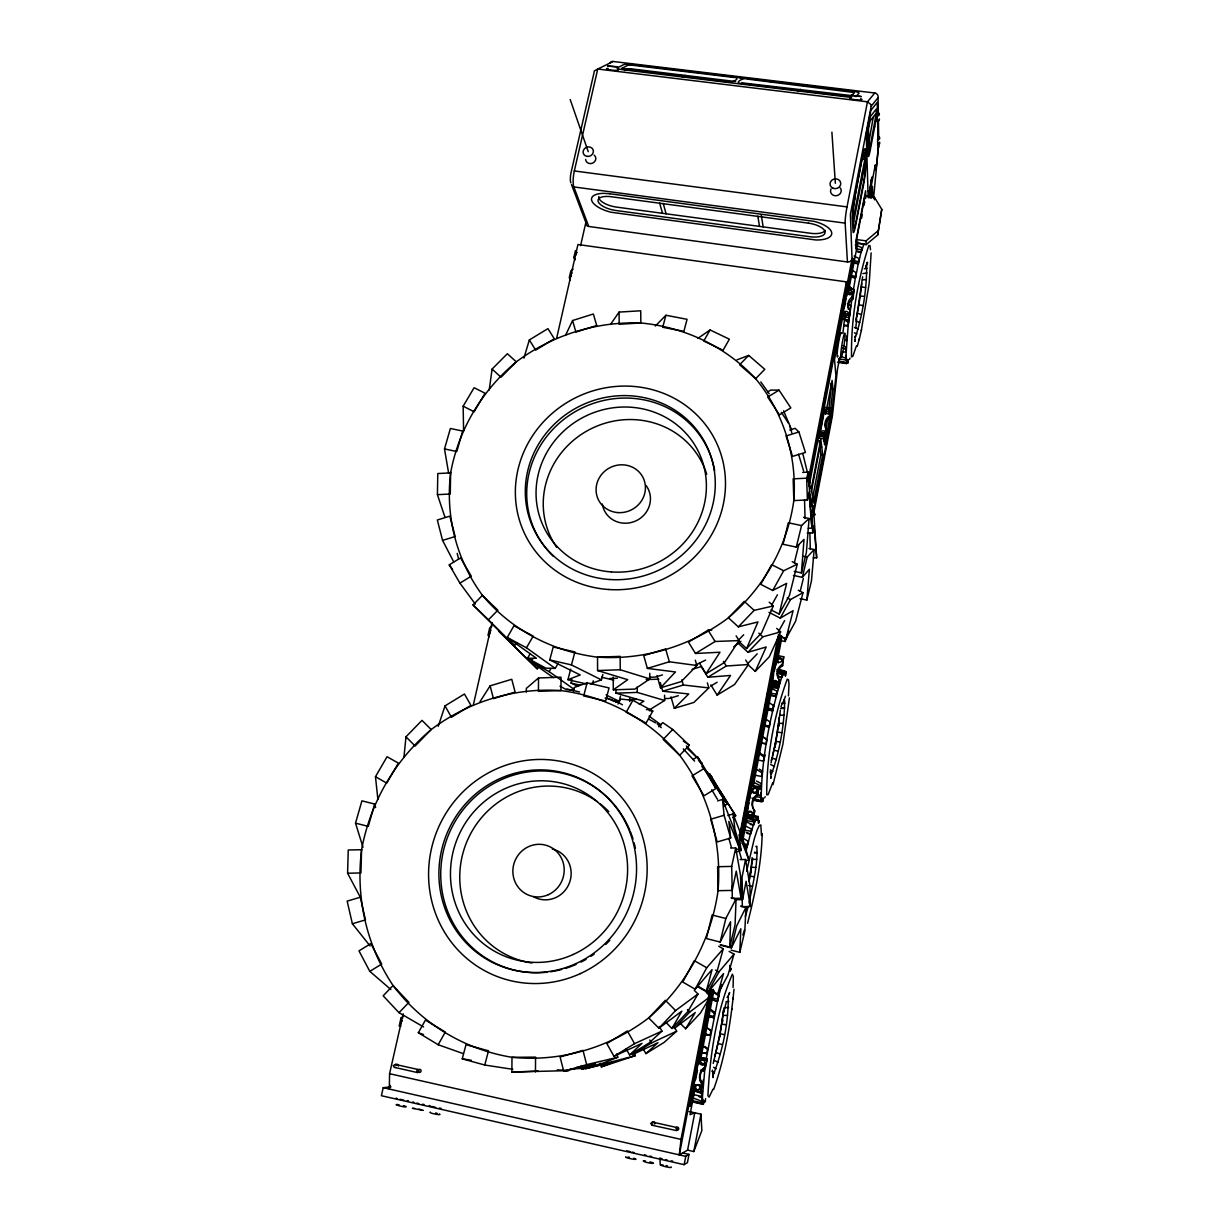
<?xml version="1.0" encoding="UTF-8"?>
<svg xmlns="http://www.w3.org/2000/svg" width="1229" height="1229" viewBox="0 0 1229 1229"><rect width="100%" height="100%" fill="white"/><g stroke="black" fill="none" stroke-linecap="round" stroke-linejoin="round"><path stroke-width="1.5" d="M855.154 336.085L855.154 341.324L855.154 339.68M850.268 287.586L853.433 289.629L856.26 272.73L851.528 269.904M856.26 274.297L856.26 272.73M873.189 117.615L868.411 144.914M535.475 1071.903L535.537 1057.124L511.986 1057.324L511.878 1072.072L568.72 1070.597L557.29 1069.844M538.502 677.962L538.456 691.343L560.992 690.575L560.992 677.179L538.502 677.962L526.335 688.394L526.319 692.111M759.046 822.524L759.061 820.588L758.416 823.384L758.247 816.532L748.338 814.627M755.389 796.5L760.367 797.437L761.043 792.613M753.654 800.263L761.181 801.692C761.197 758.57 770.23 714.756 782.842 673.507L777.542 671.956M761.473 835.474L760.828 824.951L759.322 825.489L757.125 830.067L754.376 838.47L746.587 871.284M762.195 833.539C761.519 863.91 754.944 893.898 747.585 923.271M854.831 336.961L855.661 336.669C862.727 313.933 866.798 289.629 866.645 265.817L865.861 265.771M437.416 494.657L437.785 473.534L450.613 472.904L450.275 494.027L437.416 494.657L445.006 517.348M403.173 1013.802L389.578 1073.7L389.301 1089.063L390.146 1085.33M770.998 772.565L770.89 778.31L770.921 776.59M769.262 710.162L772.642 710.777L773.517 705.492L768.939 702.573M773.487 707.197L773.517 705.492M347.592 873.251L348.253 850.007L361.572 849.7L360.942 872.943L347.592 873.251L360.312 897.185L365.459 919.891L352.37 923.762L347.162 901.134L360.22 897.262M783.795 700.023L784.624 700.33C784.394 725.141 779.847 750.504 771.566 773.886L770.675 773.947L770.26 771.489M720.424 944.717L729.734 947.098L730.594 921.735L720.148 942.059L706.368 938.541L712.098 915.006L725.832 918.478L736.079 898.937L731.086 897.677M736.079 898.937L735.08 924.807L729.734 947.098M731.055 950.125L739.797 952.367L740.841 928.74L731.378 947.958L720.332 945.132M740.595 906.003L745.957 907.355L744.789 931.444L739.797 952.367M692.941 1094.486L701.575 1096.391L702.466 1091.014M691.681 1100.523L701.943 1102.797L705.154 1065.435L700.561 1062.194M841.957 351.617L845.583 352.139L846.289 347.192L842.956 345.61M838.424 358.883L845.629 359.928L848.21 325.347L852.465 295.313A2.304 2.12 -10.5 0 1 852.296 295.882M705.953 1060.166L718.596 995.72L713.941 992.679M718.443 997.794L718.596 995.72M851.835 277.308L855.538 277.831L859.255 258.658L854.186 256.093M859.102 260.901L859.255 258.658M859.793 322.505L856.029 321.122L862.635 276.74M712.421 1070.121L713.327 1074.76C722.821 1050.196 728.674 1022.344 728.229 996.089L727.061 997.38M733.098 987.471L733.344 976.487L732.376 974.182C716.277 1011.79 710.039 1054.835 707.904 1095.776L709.087 1097.144L712.989 1089.171M713.634 1089.462C725.156 1057.293 730.656 1023.096 734.005 989.207M746.049 851.605L748.2 841.281L743.299 838.347M748.031 843.524L748.2 841.281M794.241 571.362L801.416 572.898L804.027 539.377L796.284 547.105L783.042 544.278L788.311 522.786L801.538 525.582L809.097 518.5L803.582 517.348M809.097 518.5L806.378 552.451L801.416 572.898M753.776 787.574L760.474 788.849L761.35 783.61L756.434 781.014M749.045 903.069C752.624 884.373 758.063 865.262 756.818 846.136L755.835 846.597M800.079 598.631L806.839 600.105L809.404 569.242L802.307 577.353L793.427 575.433M770.936 695.583L775.991 696.505L776.974 691.282L770.475 687.748M776.774 693.648L776.974 691.282M808.974 548.457L814.151 549.563L811.478 580.795L806.839 600.105M780.384 710.254L775.96 741.271L771.044 762.902M788.419 695.875L789.003 684.323L788.496 679.821L787.251 679.161C773.855 715.693 766.65 755.973 766.712 794.886L768.14 794.61L772.703 782.765M789.417 697.826L782.888 744.282L773.041 784.548M403.957 757.172L405.969 736.801L421.993 720.363L431.164 729.55L415.125 746.018L405.969 736.801M873.589 198.038L878.781 143.317M852.88 262.991L858.41 263.759L862.051 247.674L855.276 245.001M861.775 250.409L862.051 247.674M855.753 327.959L856.644 319.54M828.346 414.25L831.111 388.441L830.635 383.448M823.153 432.593L824.582 444.898L829.698 418.213L832.893 388.702L832.11 380.391L825.627 414.096M689.162 1111.538L700.945 1114.165L701.867 1130.526L693.801 1151.542L687.595 1150.129L679.314 1154.876L681.02 1139.391L709.747 990.497M698.779 1084.777L702.251 1085.545L703.326 1079.876M714.064 1000.56L717.521 1001.297L721.515 984.675M724.373 1034.649L720.148 1033.789L724.111 1007.734L728.505 1007.488M842.879 333.305L845.352 312.581M743.775 846.013L747.186 846.689L751.656 829.053L745.097 825.873M751.334 831.818L751.656 829.053M871.253 180.863L872.037 177.022L869.302 193.061L871.484 179.019M754.76 775.176L761.504 776.436L762.518 771.151L759.307 769.154M749.106 881.792L752.701 858.487M733.191 998.993L733.36 997.656M779.125 685.152L780.154 680.39L779.8 683.232M731.9 1009.531L732.023 1008.579M844.123 325.7L847.81 326.223L848.717 321.476L845.475 319.432M489.219 389.992L492.092 369.084L507.347 353.722L516.288 361.833L501.017 377.242L492.092 369.084M700.469 1070.198L703.956 1070.951L705.154 1065.435M722.068 1023.818L722.621 1020.131M747.186 833.431L750.566 834.092L754.637 820.742L745.773 817.608M758.324 760.121L763.409 761.058L765.114 754.959M754.176 823.845L754.637 820.742M782.366 676.611L782.842 673.507M778.587 726.431L779.155 722.744M847.365 303.701L850.576 305.806L850.238 309.816M838.286 361.987L847.58 363.093L848.056 360.112M847.58 363.093L848.409 359.928L846.965 360.635L846.443 363.569L837.517 362.263M701.329 1052.546L706.583 1053.683L707.796 1048.721L704.801 1046.447M762.134 736.294L766.788 739.612L766.343 743.868L760.951 742.9M705.63 1098.649L705.031 1101.967L705.569 1101.184M750.212 824.429L753.561 825.074L756.956 816.839L756.373 820.05M778.525 676.902L781.828 677.502L784.501 670.834L776.989 669.498M784.286 674.168L784.501 670.834M753.269 799.925L762.426 801.508L762.994 798.343M762.426 801.508L763.378 798.266L761.811 798.604M846.443 363.569L846.766 359.79M854.938 198.53L854.662 200.05A11.384 1.029 -81.4 0 0 853.141 213.016L853.387 218.516L864.832 159.447L864.617 153.794A11.384 1.014 -81.5 0 0 862.789 158.08L862.512 159.478M861.053 183.167L861.329 181.692A11.184 0.999 -81.5 0 0 862.005 177.437M807.223 533.186L812.676 532.956L814.044 525.674L816.67 557.797L813.214 557.951M735.05 899.751L742.593 899.613L746.08 881.27L750.381 906.51L741.425 906.679M877.69 234.985L881.777 209.314L874.403 197.208L864.97 195.979L856.567 239.578L856.736 243.357L866.168 244.632L877.69 234.985L881.777 209.314M684.154 1164.677L685.767 1156.335L689.008 1154.4L687.441 1162.603L684.154 1164.677L381.389 1095.715L383.218 1087.68L390.976 1086.851M812.031 500.817L820.926 454.5L819.19 440.504M823.507 441.073L827.947 417.952L829.698 418.213M870.332 197.178L872.421 186.255L872.698 197.393M687.595 1150.129L694.769 1112.783L690.022 1114.703L695.829 1084.577M839.745 357.455L837.456 369.422L832.417 415.74L813.091 516.641M870.393 198.069L872.037 189.481L871.484 197.193M700.161 1092.443L701.774 1084.024A11.399 10.938 81.4 0 1 704.985 1067.233L707.274 1058.784L705.676 1067.11A11.353 10.907 81.3 0 0 702.481 1083.84L700.868 1092.212L692.803 1090.814L699.27 1057.278L707.274 1058.784M753.254 818.96L754.76 811.094A10.615 10.615 0 0 1 757.771 795.378L758.8 786.668L751.656 785.316L746.111 817.592L753.254 818.96L754.268 810.295A10.662 10.662 0 0 1 757.294 794.533M758.8 786.668L757.771 795.378M778.249 688.532L779.324 679.652A10.523 10.308 -9.7 0 1 782.258 664.367L783.718 656.747L776.667 655.503L771.213 687.272L778.249 688.532L779.324 679.652M826.057 439.183L827.209 429.92A10.262 9.678 -9.8 0 1 829.974 415.525L831.357 408.335L824.475 407.291L819.19 438.123L826.057 439.183L827.209 429.92M848.916 319.924L850.115 310.491A10.124 9.371 -9.9 0 1 852.803 296.512L854.14 289.537L847.349 288.585L842.126 318.941L848.916 319.924L850.115 310.491M871.545 198.084L872.59 192.661M822.693 454.776L813.46 502.968L811.309 488.604L820.803 439.199L822.693 454.776L820.926 454.5M778.234 678.377A10.477 10.278 -9.5 0 1 782.643 665.657L783.718 656.747M825.98 429.643A10.216 9.648 -9.8 0 1 830.189 417.63L831.357 408.335M848.363 309.416A10.093 9.34 -9.9 0 1 852.941 298.985L854.14 289.537M813.122 512.508L831.511 416.57L835.92 375.874L834.522 359.636L842.418 318.588M693.801 1151.542L700.945 1114.165M877.199 115.956L877.829 112.653A1.843 1.659 -10.9 0 1 879.319 114.527A1.843 1.659 -10.9 0 1 877.199 115.956L877.291 121.195A1.828 1.644 -10.8 0 0 879.319 118.936M877.291 121.195L877.306 102.314L870.869 110.395L866.276 133.992L868.166 197.7M739.919 834.076L778.095 636.176M807.899 481.645L846.443 281.871L577.937 244.525L556.676 338.113M740.595 833.416L747.386 798.205L747.908 799.05M778.771 635.454L778.111 642.321M679.314 1154.876L711.192 989.514M740.78 835.981L779.524 635.04M809.358 480.262L852.035 258.873L850.391 214.368L871.207 106.17A5.07 4.271 12.9 0 0 871.023 104.649L867.459 101.807L597.74 69.039L594.314 70.975A4.993 4.025 29.2 0 0 594.099 72.403L570.917 173.212A7.85 1.859 -83.3 0 0 570.655 182.245L570.84 182.814M712.083 989.545L689.561 1106.392L690.821 1105.931L693.724 1090.891M741.486 836.872L780.338 635.209M809.389 484.441L852.972 258.259L853.187 262.622L848.164 288.738M695.691 1079.461L697.473 1070.182M699.255 1060.904L699.977 1057.186M747.186 812.046L748.953 802.814M749.675 799.127L751.656 785.316M771.904 683.693L773.625 674.736M774.316 671.157L776.037 662.201M819.19 438.123L820.219 432.746M820.911 429.151L824.014 413.005M844.277 307.803L846.074 298.509M846.781 294.791L847.503 291.073M861.621 218.025L862.312 214.414M864.064 205.366L864.755 201.74M699.516 1060.811L713.281 989.345M741.87 840.79L746.587 816.333M750.934 793.78L751.656 790.017M752.378 786.253L772.657 680.943M775.545 665.903L781.337 635.808M843.14 314.854L843.847 311.121M846.735 296.204L847.442 292.471M857.212 242.881L856.137 248.473L855.814 241.514L865.585 190.772L865.831 198.115M699.808 1063.868L713.941 990.42M742.93 839.776L747.278 817.177M751.994 792.69L752.716 788.926M753.438 785.162L773.364 681.588M777.358 660.879L782.074 636.392M848.701 290.121L857.98 241.944M877.598 139.753L878.228 136.527A1.797 1.613 -10.6 0 1 879.672 138.37A1.797 1.613 -10.6 0 1 877.598 139.753L877.69 144.73A1.782 1.613 -10.6 0 0 879.457 142.149M877.69 144.73L877.998 143.132C879.211 138.631 875.371 184.381 875.309 164.87L868.98 197.792M811.309 491.846L819.973 446.818L821.755 447.095M585.787 222.925A3.825 3.487 -23.2 0 0 588.752 226.474L847.442 261.961L845.153 223.14A12.29 1.168 -81.5 0 1 847.011 206.902L867.459 101.807L874.802 93.005A3.979 3.795 -51.9 0 1 877.06 94.172L877.66 95.032A4.455 4.255 -51.9 0 1 878.059 97.69L878.336 114.804M852.48 210.82L862.374 155.822M740.088 859.624L745.557 859.501L742.07 877.137L742.593 899.613M853.402 222.633L853.679 221.251M761.181 801.692L761.611 797.621M757.817 820.588L758.247 816.532M702.681 1099.571L704.002 1101L703.326 1104.379L703.664 1100.646M774.946 747.002L775.683 743.315A37.976 3.41 -79.9 0 1 774.961 747.14M861.299 330.54L869.21 283.3L871.131 252.882M713.204 1063.438L720.302 1033.773A40.265 3.564 -79.1 0 1 719.672 1037.138M764.269 726.032L769.354 726.969L770.03 722.007L765.437 718.796M845.629 359.928L846.166 355.411M705.477 1034.465A101.423 3.487 11.9 0 0 710.162 1035.432L710.808 1030.578L706.383 1027.198M785.915 671.771L785.454 675.965L785.915 671.771L780.338 670.773M809.85 505.933L813.368 505.78L811.985 512.447L812.676 532.956M730.61 848.056L735.725 847.933L731.685 866.414L717.613 866.722L718.089 890.687L732.207 890.41L736.248 871.115L741.072 898.261L731.532 898.445M580.61 245.6L585.849 222.464L571.485 184.534M403.404 1016.106A11 10.324 -73.3 0 1 401.007 1018.011L399.164 1026.107L400.931 1026.138M574.957 259.887L573.912 257.353L575.449 250.593M473.334 704.97L492.046 622.611M701.943 1102.797L702.589 1098.081L699.101 1096.76M588.752 226.474L573.835 186.931A11.967 2.811 -83.3 0 1 574.327 170.954L597.74 69.039L613.194 61.481L874.802 93.005M708.534 1016.598L713.757 1017.704L714.648 1012.281L710.254 1009.086M760.367 797.437L761.028 794.641M857.227 346.394L859.455 338.421M859.163 339.711L861.529 329.587M802.675 472.397L808.298 472.12L806.67 478.189L793.151 478.849L793.826 500.587L807.392 499.942L808.989 493.198L811.908 528.101L808.236 528.27M845.583 352.139L846.12 349.896M731.378 947.958L736.678 925.898L745.957 907.355M802.307 577.353L807.207 557.075L814.151 549.563M720.148 942.059L725.832 918.478M771.029 609.891L779.14 614.07L786.637 583.376L772.734 590.488L760.736 584.343L771.658 564.649L783.656 570.748L797.222 564.219L792.213 561.684M796.284 547.105L801.538 525.582M794.287 562.99L798.835 544.631M800.233 591.164L803.351 578.506M797.222 564.219L789.464 595.343L779.14 614.07M778.249 634.963L785.899 638.926L793.104 610.69L780.246 618.126L768.985 612.319M615.545 702.358L619.155 701.298L620.476 696.182M798.312 590.258L803.029 592.655L795.593 621.259L785.899 638.926M748.261 906.341L745.373 916.557M701.575 1096.391L702.297 1093.564M723.589 1012.604L726.124 1002.818M590.135 683.877L601.442 679.867L602.871 674.429M484.764 1065.036L488.512 1050.81L466.021 1044.65L462.242 1058.845L484.764 1065.036L512.8 1069.322M587.124 682.848L583.667 695.952L605.62 701.083L609.046 687.933L587.124 682.848L574.235 687.472L573.282 691.113M592.363 684.323L593.284 680.82M577.661 686.258L571.039 683.063L571.961 679.591M601.442 679.867L571.454 664.92L574.911 651.938L553.219 646.961L549.747 659.927L580.211 674.951L567.921 679.668L570.717 669.129M665.918 315.254L662.723 327.267L683.892 331.354L687.057 319.31L665.918 315.254L655.318 326.038M697.35 986.549L706.168 991.603L712.052 969.604L695.153 989.191L682.725 982.032L694.308 960.648L706.736 967.745L723.251 948.849L718.735 946.269M760.474 788.849L761.104 786.529M723.251 948.849L717.091 971.356L706.168 991.603M709.824 989.622L717.721 994.153L723.528 973.598L708.058 992.033L698.087 986.288M374.63 804.027L368.27 826.38L355.534 823.153L361.91 800.832L374.63 804.027L375.628 807.53M444.499 448.938L450.382 428.491L462.657 431.041L456.804 451.519L444.499 448.938L448.631 473.134M729.135 951.4L733.99 954.15L727.952 975.15L717.721 994.153M856.398 345.948L852.834 356.318L851.528 356.932C850.883 319.571 857.396 281.088 868.795 245.493L869.978 245.739L870.516 249.733M523.938 358.085L529.346 339.941L547.934 328.635L554.294 338.774L535.675 350.111L529.346 339.941M846.812 339.02L846.32 340.663L847.165 335.625M865.738 267.799L867.413 262.207L866.921 263.774M780.215 714.387L779.954 715.247L784.179 715.109M702.251 1085.545L702.927 1083.317M857.489 251.884L861.16 252.375L864.064 243.526M742.854 935.1L744.513 929.769M721.193 987.379L722.022 984.752M438.261 726.308L445.006 705.876L464.439 694.016L470.922 705.354L451.442 717.244L445.006 705.876M761.504 776.436L762.072 774.792M783.595 701.59L785.469 696.121M781.49 640.831L785.223 641.492L788.788 631.168M780.953 706.875L782.55 702.235M861.79 286.987L865.6 287.509M703.956 1070.951L704.54 1069.522M727.86 996.934L729.657 992.525L728.905 994.215M849.531 359.283L850.022 358.131M738.552 641.154L746.571 648.543L757.955 621.951L738.306 626.867L728.444 617.788L744.267 601.35L754.16 610.367L773.333 605.943L769.2 602.179M773.333 605.943L761.565 632.92L746.571 648.543M747.724 664.413L755.267 671.403L766.189 647.007L747.985 652.292L738.737 643.735M847.81 326.223L848.21 325.347A93.435 37.561 5.4 0 1 843.847 325.178M776.728 628.388L780.615 631.936L769.369 656.685L755.267 671.403M866.307 265.295L867.536 262.683L866.752 264.25M565.463 335.456L572.576 320.523L593.346 313.994L596.71 325.531L575.909 332.076L572.576 320.523M764.607 797.882L765.16 796.745M763.409 761.058L763.854 760.213M708.058 992.033L718.857 971.97L733.99 954.15M695.153 989.191L706.736 967.745M780.246 618.126L790.477 599.568L803.029 592.655M772.734 590.488L783.656 570.748M778.249 632.059L784.609 620.614M652.799 711.053L646.101 723.067L626.16 712.282L632.858 700.33L652.799 711.053L649.142 710.608M771.843 604.791L777.404 594.821M438.185 1044.742L445.297 1032.053L425.449 1020.07L418.336 1032.713L438.185 1044.742L463.333 1053.637M617.941 704.033L620.722 699.071L632.858 700.33M574.097 689.331L549.148 671.633L550.945 668.484M530.267 653.521L527.564 658.252L545.814 668.13L555.247 668.407L558.027 663.506M665.949 1022.405L671.956 1028.504L681.818 1011.175L658.898 1028.243L648.728 1017.935L665.381 1000.283L675.581 1010.545L697.98 994.015L694.247 990.297M553.434 677.655L531.051 661.847L532.848 658.713M555.247 668.407L526.473 647.806L533.171 636.115L513.952 625.791L507.254 637.452L536.412 658.237L527.564 658.252M710.101 329.956L703.771 341.001L723.051 350.28L729.381 339.189L710.101 329.956L697.78 338.405M697.98 994.015L687.702 1011.79L671.956 1028.504M375.475 776.697L387.058 756.711L398.365 763.117L386.782 783.165L375.475 776.697L377.887 799.434M463.164 406.184L474.102 387.703L485.056 393.234L474.133 411.761L463.164 406.184L463.579 431.072M680.482 1023.542L685.659 1028.765L695.245 1012.558L674.199 1028.535L689.776 1011.989L710.362 996.489L706.368 992.494M710.362 996.489L700.407 1013.08L685.659 1028.765M480.047 701.621L490.125 685.843L511.756 679.284L515.12 692.065L493.443 698.625L490.125 685.843M699.378 662.984L706.03 673.769L719.979 652.23L695.476 653.49L688.47 642.137L708.058 630.17L711.76 630.078M736.11 635.854L739.059 640.57L724.603 662.4L706.03 673.769M710.869 684.952L717.137 695.122L730.533 675.458L707.843 677.256L701.252 666.564M610.536 324.425L619.078 312.089L640.724 310.783L640.847 322.966L619.17 324.272L619.078 312.089M745.665 660.05L748.446 664.505L734.619 684.445L717.137 695.122M706.583 1053.683L707.013 1053.145A101.346 29.665 10.3 0 1 703.848 1052.715M871.207 106.17L878.059 97.69M855.891 96.676L859.086 93.02A8.926 1.29 6 0 0 852.434 91.1L632.72 64.599A8.711 1.244 5.1 0 0 623.748 64.599L617.219 67.918A8.818 1.275 5 0 0 617.281 68.256M417.015 1069.967C418.92 1068.016 419.719 1072.917 417.414 1072.548L394.248 1067.325L393.234 1065.635L395.385 1064.422L418.106 1069.507M657.008 675.673L660.48 687.856L675.458 671.956L647.376 668.407L643.735 655.579L665.642 648.958L669.329 661.77L696.858 665.503L695.291 660.157M658.898 1028.243L675.581 1010.545M399.01 1012.696L408.904 1002.372L393.034 985.52L383.156 995.797L399.01 1012.696L423.544 1026.937M672.709 729.473L663.138 739.459L679.698 755.297L689.3 745.266L672.709 729.473L662.769 722.606L658.79 726.738M747.985 652.292L762.84 636.806L780.615 631.936M738.306 626.867L754.16 610.367M696.858 665.503L681.265 681.588L660.48 687.856M738.383 640.232L743.683 634.763M740.903 641.369L733.682 646.823M747.647 663.752L757.202 653.843M537.242 668.837L498.774 631.153L537.242 668.837L539.7 666.302M514.49 645.563L488.451 619.815L497.853 610.198L482.413 595.343L473.027 604.929L509.666 641.477L514.49 645.563L517.102 642.875M748.707 355.411L739.597 364.736L755.681 378.686L764.791 369.315L748.707 355.411L736.939 359.851M671.003 696.858L674.291 708.35L688.732 693.97L662.738 691.205L660.28 682.587M707.351 682.878L708.826 687.917L693.863 702.466L674.291 708.35M626.16 1048.967L629.571 1054.989L641.984 1043.36L613.978 1056.31L606.819 1043.559L627.358 1030.947L634.563 1043.667L661.955 1031.1L659.312 1026.476M661.955 1031.1L648.989 1043.068L629.571 1054.989M643.151 1048.767L645.901 1053.606L657.961 1042.684L632.244 1054.759L651.462 1042.96L676.657 1031.192L673.815 1026.246M676.657 1031.192L664.106 1042.422L645.901 1053.606M797.959 91.576L800.494 89.318M856.567 239.578L866.046 240.853L877.629 231.175M613.21 677.148L613.302 689.838L627.712 679.683L597.586 670.558L597.524 657.192L620.153 656.363L620.246 669.759L649.834 678.915L649.772 673.323M649.834 678.915L634.778 689.1L613.302 689.838M639.188 704.171L643.842 701.175L616.006 693.156L615.975 689.561M664.566 695.215L664.643 700.484L650.08 709.486L646.408 709.609M697.519 756.757L703.894 768.617L692.019 775.883L704.017 795.793L715.939 788.496L709.164 775.975L725.571 801.8L697.519 756.757L693.202 759.399M724.035 806.04L727.23 804.073L720.547 791.875L735.695 815.779L732.684 817.623M613.978 1056.31L634.563 1043.667M695.476 653.49L715.094 641.492L739.059 640.57M707.843 677.256L726.231 666.01L748.446 664.505M369.806 971.356L381.727 964.058L370.866 943.595L358.976 950.862L369.806 971.356L390.868 989.514M682.279 77.043L685.06 75.353M449.261 564.818L460.614 557.905L471.291 576.171L459.907 583.13L449.261 564.818L452.595 569.365M767.557 392.005L770.706 390.085L779.048 390.146L790.815 407.89L779.432 414.834L767.71 397.059L779.048 390.146M705.646 660.065L695.43 665.119M710.7 686.135L717.137 682.249M677.809 76.49L680.62 74.815M671.126 1166.966C673.093 1169.148 654.55 1164.109 663.107 1165.015M624.609 70.545L627.958 68.885L631.952 68.932L735.603 81.544M675.581 1127.654L677.609 1128.637L676.703 1130.634L652.092 1125.257L650.709 1123.429L652.707 1122.123L676.611 1127.485M741.963 82.85L852.235 95.662M676.303 1129.067L677.179 1128.668M581.225 1065.743L582.1 1069.107L595.466 1063.715L563.742 1071.258L560.086 1057.001L582.976 1050.365L586.679 1064.637L563.742 1071.258M616.866 1053.806L617.788 1057.263L603.762 1062.855L582.1 1069.107M600.397 1063.254L601.35 1066.864L614.392 1061.748L585.25 1068.738L635.301 1055.711L634.318 1051.993M635.301 1055.711L601.35 1066.864M752.624 819.543L757.617 819.651M789.771 429.966L795.117 428.322L798.911 431.993L805.425 452.426L792.536 456.389L786.053 435.957L798.911 431.993M442.578 540.407L455.145 536.535L449.845 516.134L437.324 520.005L442.578 540.407L453.731 561.93M647.376 668.407L669.329 661.77M662.738 691.205L683.324 684.999L708.826 687.917M662.462 674.921L655.134 677.087L649.465 677.271M692.096 669.313L700.853 666.702M669.375 698.379L678.362 695.706M717.598 800.893L722.483 799.449L733.329 827.163L739.566 848.671L735.925 849.746M722.483 799.449L724.096 815.273L710.685 819.251L717.198 841.973L730.671 837.994L728.843 821.387L739.566 848.671M727.845 815.503L733.068 813.951L743.023 839.653L748.907 859.885L745.496 860.884M735.695 852.096L741.102 850.499L739.075 834.568L748.907 859.885M692.803 1090.814L700.868 1092.212M586.679 1064.637L617.788 1057.263M652.968 1125.18L652.092 1125.257M694.969 1073.624L705.83 1017.32M864.264 268.828L866.998 268.291M850.576 305.806L847.657 303.655M395.646 1067.386L394.693 1067.448M862.866 273.591L866.937 272.976M782.09 703.556L784.962 703.126M726.001 1001.681L728.966 1001.358M754.376 853.034L757.279 852.726L754.575 852.204M780.538 708.595L784.809 708.165L782.151 707.689M862.42 279.874L866.46 279.536M752.409 859.47L756.726 859.286M570.241 1068.907L589.336 1068.185L576.247 1067.433M511.878 1072.072L538.194 1071.058M597.586 670.558L620.246 669.759M616.006 693.156L637.267 692.419L664.643 700.484M609.753 678.485L617.327 678.254M646.208 679.56L658.867 679.176M629.094 699.624L636.637 699.409M664.874 698.579L668.637 698.471M643.351 1160.744C641.922 1161.758 654.734 1164.508 653.475 1162.926M625.791 1156.735C623.641 1158.056 642.245 1160.959 633.78 1158.256M723.205 1015.369L727.553 1015.446M401.007 1018.011L402.759 1018.058M751.457 867.305L755.712 867.444M430.365 1112.122C427.062 1112.767 443.039 1116.024 439.46 1113.966M778.94 723.282L783.119 723.466M860.469 296.051L864.417 296.373M573.774 690.268L566.231 689.561L559.963 686.166M721.853 1024.249L726.139 1024.694M414.588 1108.389L412.406 1108.312L423.375 1110.401M407.168 1100.631L408.504 1100.769M738.829 77.688L742.639 78.149M769.293 81.36L773.102 81.821M799.772 85.047L803.582 85.492M766.788 739.612L763.992 737.431M750.105 876.185L754.299 876.692M862.497 159.155L864.832 159.447M868.104 190.818L869.855 191.048M574.327 170.954L847.011 206.902M573.835 186.931L845.153 223.14M855.937 248.903L861.452 249.656M777.588 732.146L781.705 732.699M853.018 260.763L858.564 261.516M851.835 275.742L855.538 276.248M848.886 292.272L852.588 292.779M849.039 293.055L852.742 293.577A93.143 9.771 8.6 0 0 848.425 292.84M644.288 1160.837L645.502 1161.006M841.957 316.544L848.778 317.512M671.157 1160.867L672.678 1161.082M840.866 361.879L847.949 362.924M399.102 1104.763C388.687 1103.35 409.257 1108.835 405.831 1106.284M831.111 388.441L832.893 388.702M422.392 1104.226L424.02 1104.472M439.321 1108.082L440.95 1108.312M818.929 436.08L825.827 437.14M462.242 1058.845L471.229 1060.228M777.711 669.882L784.839 671.034M627.958 1156.996L629.371 1157.242M780.185 673.308L785.316 674.736M777.342 673.507L782.305 674.383M774.47 681.419L779.478 682.31M774.116 684.261L777.45 684.86M859.102 304.853L862.988 305.56M770.783 686.059L777.849 687.318M769.462 692.926L776.19 694.139M767.603 708.15L772.672 709.072M764.115 725.125L769.2 726.062M753.945 786.529L757.494 787.205M753.5 799.633L762.825 801.416M748.2 815.365L756.542 816.962M745.588 816.824L752.747 818.191M745.634 820.342L754.038 821.971M744.129 830.005L750.904 831.311M742.224 843.447L747.355 844.446M403.68 1100.063L399.947 1099.248M632.044 1152.095L633.964 1152.495M649.711 1156.12L651.631 1156.52M712.467 998.117L717.675 999.208M803.658 556.322L807.207 557.075M708.472 1015.292L713.696 1016.414M704.663 1033.912L709.916 1035.033M706.675 1034.68L710.162 1035.432M747.969 814.888L756.956 816.839M748.446 885.525L752.578 886.416M699.27 1057.278L706.598 1058.876M691.451 1101.752L703.326 1104.379M389.578 1073.7L681.02 1139.391M682.663 1152.956L689.008 1154.4M383.218 1087.68L685.767 1156.335M416.815 1103.089L418.659 1103.519M435.588 1107.36L432.086 1106.515M665.503 1159.715L667.439 1160.161M418.812 1109.142L421.547 1109.802M435.634 1112.982L437.078 1113.305M666.041 1165.568L667.547 1165.922M549.747 659.927L571.454 664.92M567.921 679.668L586.801 684.046M571.039 683.063L580.318 685.229M775.96 741.271L780.016 742.208M601.611 677.225L613.763 680.098M566.815 688.977L579.581 692.004M605.114 698.087L612.411 699.808M838.885 360.957L846.243 362.739M690.59 1100.923L702.988 1104.026M630.124 1151.665L626.836 1150.774M649.941 1161.897L652.553 1162.619M403.481 1105.639L404.771 1105.977M857.596 313.395L861.421 314.455M395.385 1064.422L396.568 1065.067M652.707 1122.123L653.797 1122.768M644.457 1154.784L645.993 1155.229M751.933 798.036L760.981 800.709M718.212 1043.406L722.36 1044.65M774.178 750.089L778.172 751.395M660.972 1158.409L662.154 1158.809M418.336 1032.713L423.498 1034.557M430.718 1106.115L429.228 1105.501M412.867 1101.921L413.82 1102.275M840.528 356.272L845.613 358.115M396.03 1098.096L396.982 1098.434M693.156 1098.004L701.851 1101.307M716.169 1052.454L720.24 1054.083M772.35 758.016L776.282 759.66M752.056 791.952L760.398 795.44M854.508 327.513L858.226 329.157M842.418 347.868L845.752 349.451M607.31 698.149L614.054 701.421M606.112 694.953L619.155 701.298M714.141 1060.335L718.135 1062.317M770.614 764.53L774.47 766.45M854.37 332.767L856.813 333.996M694.907 1090.4L701.728 1093.841M787.251 597.924L790.477 599.568M754.16 782.458L760.72 785.93M507.254 637.452L526.473 647.806M531.051 661.847L549.148 671.633M614.177 700.253L622.458 704.77M648.973 719.242L655.61 722.867M417.414 1072.548L416.662 1071.089M770.322 769.892L772.872 771.32M715.539 970.08L718.857 971.97M713.573 1067.279L716.2 1068.784M699.516 1080.153L702.65 1082.104M755.528 768.801L761.949 772.811M711.96 1071.411L714.556 1073.04M843.447 319.279L848.317 322.351M848.532 285.758L853.433 289.629M759.752 752.901L764.484 756.142M759.292 753.73L764.023 756.972M683.309 741.041L689.3 745.266M699.27 761.35L702.189 763.486L698.302 759.768M711.775 1011.452L714.71 1013.587L714.648 1012.281M649.081 716.123L661.156 725.002M702.865 1045.833L707.366 1049.243M708.104 1028.734L710.808 1030.578M758.861 633.15L762.84 636.806M687.195 748.323L696.367 757.064M709.179 774.593L711.883 777.158L701.928 766.589M657.162 723.727L661.279 727.691M683.278 748.86L694.569 761.12M473.027 604.929L488.451 619.815M489.372 636.699L487.99 635.332L489.68 627.927A10.216 9.709 -42.6 0 0 491.953 626.145M687.395 1009.593L689.776 1011.989M760.782 381.927L769.231 393.787M686.396 745.972L700.3 760.797M352.37 923.762L370.129 945.992M808.851 485.624L810.817 488.159L808.021 479.387M459.907 583.13L475.346 604.115M781.383 412.36L788.48 423.206M754.268 810.295L754.76 811.094M708.058 630.17L715.094 641.492M723.405 661.432L726.231 666.01M735.695 815.779L709.579 773.794L727.23 804.073M703.894 768.617L715.939 788.496M711.729 789.771L717.459 799.326M649.772 1039.98L651.462 1042.96M758.093 746.172L767.726 692.71L768.171 693.924M570.348 280.166L569.288 277.677L570.84 270.887A9.755 8.926 -24.9 0 0 573.021 269.212M783.564 410.793L791.706 429.996M729.78 965.41L730.195 971.171L730.871 968.191L730.902 969.881M570.195 99.503L588.245 151.674M808.329 477.589L810.019 482.905L808.221 475.577M810.618 501.678L814.873 515.074L809.112 491.984M789.602 425.68L791.829 432.792M798.512 454.146L803.612 470.922M776.667 655.503L777.066 656.824M355.534 823.153L363.001 847.273M782.258 664.367L782.643 665.657M741.102 850.499L734.911 829.206L733.068 813.951M724.096 815.273L730.671 837.994M681.834 679.837L683.324 684.999M738.844 849.761L741.456 858.948M728.843 838.393L731.409 847.395M659.62 203L662.508 213.308M784.256 637.943L785.223 641.492M663.245 203.476L666.103 213.8M457.173 553.373L458.601 558.949M802.783 453.624L807.315 471.921M846.182 357.24L846.965 360.635M735.725 847.933L740.549 875.57L741.072 898.261M745.557 859.501L749.874 885.172L750.381 906.51M757.817 216.15L759.507 226.397M761.243 214.937L763.163 226.889M770.03 722.007L770.168 722.913M816.732 442.01L825.873 391.221L826.103 393.418M824.475 407.291L824.705 409.426M712.928 1075.667L713.127 1077.572L712.943 1073.608M829.974 415.525L830.189 417.63M835.351 345.38L844.338 295.421L844.507 297.91M808.298 472.12L811.908 528.101M813.368 505.78L816.67 557.797M831.895 132.164L835.351 183.275M846.443 281.871L846.72 286.403M852.803 296.512L852.941 298.985M659.958 1157.841L660.203 1164.892M866.046 240.853L866.168 244.632M864.97 195.979L865.062 198.622M806.67 478.189L807.392 499.942M809.85 532.771L810.341 549.394M804.534 499.742L805.056 518.484M874.403 197.208L874.464 199.851M731.685 866.414L732.207 890.41M742.193 897.923L742.331 905.343M732.1 886.078L732.3 897.385M878.412 120.503L878.689 137.617M877.598 119.566L877.905 138.14M637.221 687.026L637.267 692.419M629.755 698.18L629.786 701.59M860.638 98.766A6.191 0.922 6 0 1 860.008 99.948A6.191 0.922 6 0 1 851.697 99.103A6.191 0.922 6 0 1 850.898 97.782M825.596 435.404A2.335 2.197 -10.5 0 1 825.412 435.957M821.126 435.834A2.335 2.197 -10.5 0 1 822.524 432.992A2.335 2.197 -10.5 0 1 825.504 434.267M878.228 144.961A4.056 2.965 0 0 1 878.843 147.111M827.44 431.978A10.216 9.648 -9.8 0 1 826.625 430.872M852.035 258.873A3.964 3.641 -10.9 0 1 847.442 261.961M862.727 170.892A11.184 0.999 -81.5 0 1 862.205 176.024M850.268 312.919A10.093 9.34 -9.9 0 1 849.454 311.843M840.252 187.914A5.346 4.87 -12 0 1 839.622 194.182A5.346 4.87 -12 0 1 832.786 194.95A5.346 4.87 -12 0 1 831.05 188.928M594.16 155.115A5.193 4.67 -22.5 0 1 592.916 162.996A5.193 4.67 -22.5 0 1 585.618 159.463M617.526 68.44A8.818 1.275 5 0 0 622.796 69.73L847.058 96.922A9.033 1.321 6 0 0 851.559 97.199M613.194 61.465A3.841 3.641 -68.2 0 0 610.782 62.049L609.983 62.725A4.301 4.071 -68.2 0 0 609.645 63.14M838.04 355.934A12.351 1.106 -81 0 1 838.178 345.057A12.351 1.106 -81 0 1 841.527 333.458M651.923 1123.813A1.598 1.521 85.5 0 1 653.475 1121.739A1.598 1.521 85.5 0 1 654.719 1124.059M617.572 69.3A6.022 0.876 5 0 1 615.975 70.33A6.022 0.876 5 0 1 607.909 69.5A6.022 0.876 5 0 1 608.125 68.332M704.693 1063.868A2.581 2.489 82.5 0 1 700.469 1062.947A2.581 2.489 82.5 0 1 703.311 1059.628M703.925 1059.844A2.581 2.489 82.5 0 1 704.893 1060.735M844.031 316.713A2.304 2.135 -10.5 0 1 845.414 313.948A2.304 2.135 -10.5 0 1 848.363 315.162M699.885 1088.955A2.596 2.489 82.4 0 1 696.213 1088.986A2.596 2.489 82.4 0 1 696.459 1085.176A2.596 2.489 82.4 0 1 700.084 1085.806M825.135 413.743A2.335 2.197 -10.5 0 1 827.255 411.331A2.335 2.197 -10.5 0 1 829.759 413.297M778.295 663.03A2.381 2.335 -11.6 0 1 779.063 659.036A2.381 2.335 -11.6 0 1 782.197 661.648M776.252 686.304A2.397 2.35 -12.1 0 1 775.637 686.427M775.023 686.396A2.397 2.35 -12.1 0 1 773.087 683.877A2.397 2.35 -12.1 0 1 775.499 681.742A2.397 2.35 -12.1 0 1 777.849 683.892M825.32 230.345A16.085 6.621 10.5 0 1 810.541 233.28L616.482 207.102A15.777 6.36 13.4 0 1 598.846 196.502M779.724 680.897A10.477 10.278 -9.5 0 1 778.894 679.698M676.042 1127.607A1.598 1.521 83.4 0 1 678.085 1127.392A1.598 1.521 83.4 0 1 678.469 1129.528A1.598 1.521 83.4 0 1 676.503 1130.096M848.148 294.177A2.304 2.12 -10.5 0 1 852.373 294.253M752.87 814.166A2.427 2.427 0 0 1 752.624 815.395M751.795 816.348A2.427 2.427 0 0 1 751.226 816.624M749.982 816.717A2.427 2.427 0 0 1 748.599 812.753A2.427 2.427 0 0 1 752.732 813.537M756.327 792.782A2.412 2.412 0 0 1 752.624 791.368A2.412 2.412 0 0 1 755.205 788.388A2.412 2.412 0 0 1 757.141 791.829M418.567 1069.844A1.552 1.459 -77.6 0 1 420.533 1069.645A1.552 1.459 -77.6 0 1 420.84 1071.688A1.552 1.459 -77.6 0 1 418.935 1072.256M395.938 1064.775A1.552 1.444 -76.4 0 1 398.396 1066.111M573.912 257.353A9.755 8.926 -24.9 0 1 575.218 259.519M571.439 275.987A2.228 2.043 -24.7 0 1 572.099 273.068M490.233 633.534A2.335 2.228 -43.2 0 1 490.955 630.354M401.268 1023.603A2.519 2.366 -74.4 0 1 402.313 1020.731M575.817 255.186A2.228 2.043 -24.2 0 1 577.231 252.498M552.389 848.978A25.886 25.01 -68.2 0 1 569.273 883.282A25.886 25.01 -68.2 0 1 533.447 896.678M600.443 804.058A89.348 86.322 -68.2 0 1 608.831 811.647M532.049 963.014A89.348 86.322 -68.2 0 1 466.528 842.495A89.348 86.322 -68.2 0 1 597.478 801.815M547.028 972.216A101.408 97.905 -67.6 0 1 442.44 893.037A101.408 97.905 -67.6 0 1 510.726 776.006A101.408 97.905 -67.6 0 1 629.832 830.297M630.523 832.002A101.408 97.905 -67.6 0 1 633.012 839.069M634.056 842.679A101.408 97.905 -67.6 0 1 635.378 848.194M609.83 940.262A101.408 97.905 -67.6 0 1 605.789 944.394M594.114 954.134A101.408 97.905 -67.6 0 1 590.965 956.3M586.095 959.327A101.408 97.905 -67.6 0 1 581.087 962.061M575.971 964.473A101.408 97.905 -67.6 0 1 565.371 968.421M561.73 969.466A101.408 97.905 -67.6 0 1 550.715 971.74M553.065 556.061A95.616 90.716 -26.9 0 1 578.828 409.656A95.616 90.716 -26.9 0 1 714.648 470.676M556.645 547.32A84.309 80.146 -26.9 0 1 591.748 428.429A84.309 80.146 -26.9 0 1 706.706 474.24M646.131 485.578A24.426 23.228 -26.9 0 1 635.101 521.234A24.426 23.228 -26.9 0 1 602.318 503.998M851.267 276.817A93.127 33.214 10.1 0 1 855.538 277.831M854.216 262.499A93.204 54.537 11.7 0 1 858.41 263.759M857.028 250.946A93.358 72.388 14 0 1 861.16 252.375M859.517 242.943A93.558 85.615 17.8 0 1 863.588 244.51M861.744 283.469A31.493 2.627 -81.1 0 1 856.106 319.233M744.221 845.644A100.133 53.461 15.4 0 1 747.186 846.689M752.133 857.704A33.659 3.026 -79.5 0 1 749.106 880.21M744.974 821.494A101.055 88.995 25.5 0 1 753.561 825.074M750.919 872.052A38.975 3.503 -79.5 0 1 750.32 875.862M751.779 818.237A102.022 98.212 47.9 0 1 755.958 820.189M746.218 832.356A100.517 73.602 18.7 0 1 750.566 834.092M713.004 999.745A101.899 48.039 15.7 0 1 717.521 1001.297M709.148 1016.429A101.592 22.952 13.6 0 1 713.757 1017.704M723.42 1010.207A34.781 3.072 -79.1 0 1 714.817 1056.249M722.713 1019.932A40.265 3.564 -79.1 0 1 722.099 1023.772M771.628 694.984A98.412 58.531 15.1 0 1 775.991 696.505M768.202 709.517A98.182 36.501 12.9 0 1 772.642 710.777M764.837 725.986A98.043 12.198 11.2 0 1 769.354 726.969M779.355 717.214A32.799 2.95 -79.9 0 1 772.473 755.989M772.073 757.586A32.799 2.95 -79.9 0 1 771.274 760.551M766.343 743.868A97.997 12.843 9.6 0 1 761.78 743.192M777.634 675.689A99.196 90.224 25.5 0 1 781.828 677.502M779.186 722.667A37.976 3.41 -79.9 0 1 778.664 726.293M777.035 670.988A99.81 97.567 49 0 1 783.948 673.984M771.966 682.418A98.75 76.859 18.5 0 1 777.711 684.568M875.463 117.892L869.195 151.705L868.457 129.045L869.978 121.164L875.401 114.143L875.463 117.892M450.705 472.489C445.236 515.873 456.312 559.671 482.183 594.99C511.049 629.801 552.389 651.401 597.094 657.116C644.073 660.326 690.421 646.239 728.075 618.049C763.378 588.23 787.282 546.92 793.75 501.002C797.268 456.973 784.01 413.221 755.912 379.024C725.986 346.686 685.014 327.221 641.261 323.027C596.511 321.245 552.635 334.995 516.641 361.587C482.49 389.823 458.77 428.798 450.705 472.489M361.679 849.254C355.488 896.832 366.227 945.086 392.804 985.12C421.67 1023.542 464.101 1049.366 511.541 1057.232C560.501 1062.302 609.215 1047.907 648.328 1018.196C686.228 985.689 710.915 940.569 717.997 891.163C722.068 842.864 709.041 794.579 679.96 755.666C649.88 719.979 607.74 696.674 561.423 690.652C514.828 687.288 468.879 701.36 431.548 729.289C394.985 759.952 370.436 802.383 361.679 849.254M863.618 182L855.707 222.941A11.184 0.999 -81.4 0 1 853.848 227.565L853.587 222.372L864.955 163.565L865.124 169.279A11.184 0.983 -81.5 0 1 863.618 182M863.434 185.302L856.045 223.586A15.777 1.413 -81.4 0 1 853.018 231.16L852.358 217.917A16.054 1.459 -81.4 0 1 854.816 196.655L862.466 157.251A16.054 1.444 -81.5 0 1 865.462 150.261L865.892 164.502A15.777 1.398 -81.5 0 1 863.434 185.302M874.725 126.771L870.009 151.259A9.786 0.845 -81.5 0 1 868.227 155.469L867.536 131.134L870.347 116.632L876.2 109.135L876.292 113.729A9.786 0.845 -81.6 0 1 874.725 126.771M621.859 68.378L727.906 81.775C731.378 83.849 742.208 77.412 734.066 77.488L631.721 65.152L628.034 65.214L621.859 68.378M854.37 92.544L851.082 96.154L847.58 96.261L741.179 83.388C733.191 83.48 743.637 76.966 747.124 79.071L854.37 92.544M617.526 66.858L607.787 66.059L617.526 66.858M861.13 96.538L851.236 95.34L861.13 96.538M609.692 193.736L604.545 193.352A22.445 9.002 13.4 0 0 591.763 200.65A22.445 9.002 13.4 0 0 611.028 212.233L815.887 239.978A22.859 9.371 10.5 0 0 831.726 232.942A22.859 9.371 10.5 0 0 814.09 221.358L609.692 193.736M808.452 223.156L611.09 196.717A15.793 6.345 13.4 0 0 598.185 201.541A15.793 6.345 13.4 0 0 615.729 210.466L809.865 236.721A16.085 6.591 10.5 0 0 825.028 232.066A16.085 6.591 10.5 0 0 808.452 223.156M822.078 435.02A2.335 2.212 -10.6 0 0 825.396 432.777A2.335 2.212 -10.6 0 0 821.74 431.21A2.335 2.212 -10.6 0 0 822.078 435.02M842.648 352.6A12.351 1.075 -81 0 0 844.953 333.197A12.351 1.075 -81 0 0 841.158 350.157A12.351 1.075 -81 0 0 842.648 352.6M833.093 188.283A5.392 4.901 -12.1 0 0 840.744 183.136A5.392 4.901 -12.1 0 0 832.325 179.818A5.392 4.901 -12.1 0 0 833.093 188.283M699.885 1061.088A2.596 2.489 82.6 0 0 702.281 1064.836A2.596 2.489 82.6 0 0 704.202 1060.842A2.596 2.489 82.6 0 0 699.885 1061.088M826.226 413.42A2.335 2.197 -10.5 0 0 829.544 411.177A2.335 2.197 -10.5 0 0 825.903 409.626A2.335 2.197 -10.5 0 0 826.226 413.42M845.06 315.484A2.304 2.135 -10.5 0 0 848.333 313.272A2.304 2.135 -10.5 0 0 844.722 311.782A2.304 2.135 -10.5 0 0 845.06 315.484M695.046 1086.236A2.612 2.504 82.5 0 0 697.457 1090.015A2.612 2.504 82.5 0 0 699.362 1086.006A2.612 2.504 82.5 0 0 695.046 1086.236M778.418 662.047A2.397 2.35 -11.7 0 0 781.844 659.727A2.397 2.35 -11.7 0 0 778.111 658.007A2.397 2.35 -11.7 0 0 778.418 662.047M774.009 684.983A2.397 2.35 -12.2 0 0 777.45 682.663A2.397 2.35 -12.2 0 0 773.702 680.912A2.397 2.35 -12.2 0 0 774.009 684.983M849.101 294.499A2.304 2.135 -10.5 0 0 852.373 292.302A2.304 2.135 -10.5 0 0 848.763 290.827A2.304 2.135 -10.5 0 0 849.101 294.499M748.338 815.395A2.443 2.427 0 0 0 752.317 814.013A2.443 2.427 0 0 0 749.137 811.263A2.443 2.427 0 0 0 748.338 815.395M752.885 791.753A2.427 2.427 0 0 0 756.864 790.37A2.427 2.427 0 0 0 753.669 787.635A2.427 2.427 0 0 0 752.885 791.753M587.155 156.421A5.223 4.701 -22.5 0 0 593.146 149.861A5.223 4.701 -22.5 0 0 584.42 148.74A5.223 4.701 -22.5 0 0 587.155 156.421M548.487 894.62A26.454 25.532 -67.5 0 0 554.049 849.27A26.454 25.532 -67.5 0 0 513.061 867.997A26.454 25.532 -67.5 0 0 548.487 894.62M580.38 973.598A112.622 108.705 -67.4 0 0 603.792 780.461A112.622 108.705 -67.4 0 0 429.413 860.423A112.622 108.705 -67.4 0 0 580.38 973.598M576.017 963.582A101.823 98.289 -67.4 0 0 597.448 788.972A101.823 98.289 -67.4 0 0 439.675 861.053A101.823 98.289 -67.4 0 0 576.017 963.582M573.267 954.457A91.269 88.104 -67.5 0 0 592.655 797.974A91.269 88.104 -67.5 0 0 451.166 862.374A91.269 88.104 -67.5 0 0 573.267 954.457M608.662 589.505A106.155 100.686 -26.9 0 0 716.722 443.254A106.155 100.686 -26.9 0 0 535.89 430.995A106.155 100.686 -26.9 0 0 608.662 589.505M609.492 579.504A95.985 91.038 -26.9 0 0 707.412 447.402A95.985 91.038 -26.9 0 0 543.94 436.095A95.985 91.038 -26.9 0 0 609.492 579.504M611.443 571.931A86.045 81.636 -26.9 0 0 699.378 453.593A86.045 81.636 -26.9 0 0 552.85 443.208A86.045 81.636 -26.9 0 0 611.443 571.931M617.957 512.601A24.933 23.658 -26.9 0 0 643.397 478.296A24.933 23.658 -26.9 0 0 600.92 475.331A24.933 23.658 -26.9 0 0 617.957 512.601"/></g></svg>
